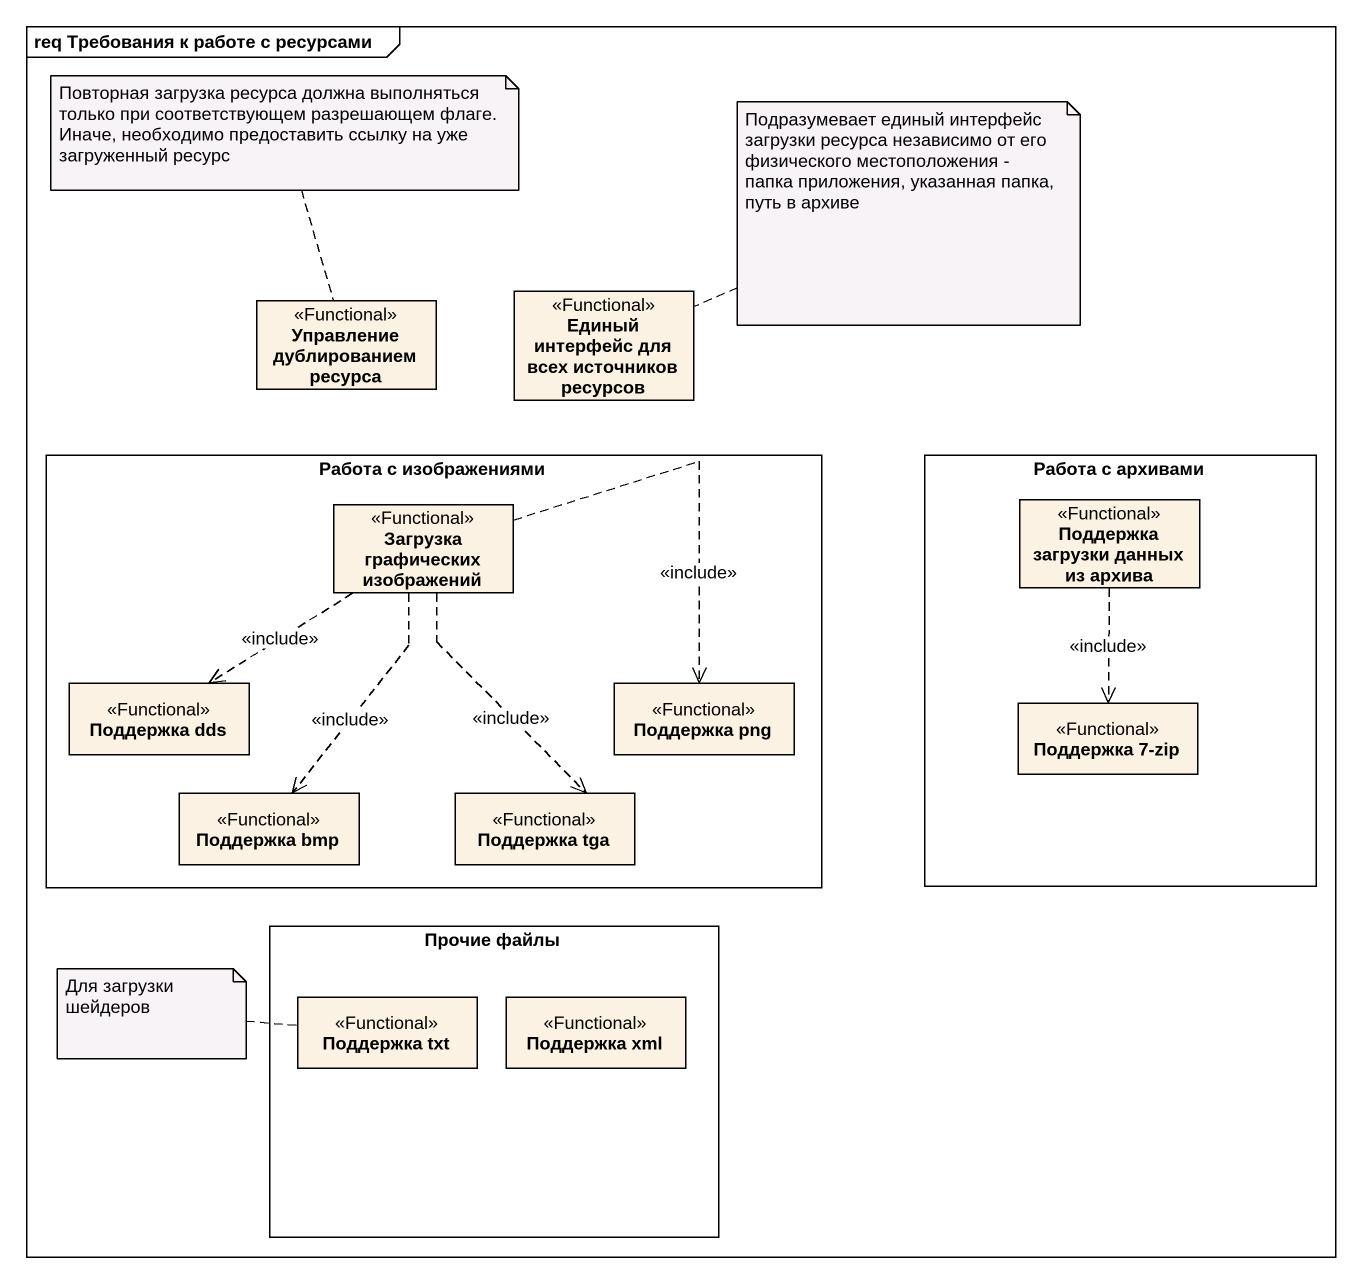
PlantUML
@startuml
mainframe req Требования к работе с ресурсами
hide circle
hide empty members
class "Управление дублированием ресурса" as Управление_дублированием <<Functional>>
class "Единый интерфейс для всех источников ресурсов" as Единый_интерфейс_для_всех <<Functional>>
rectangle "Работа с изображениями" as Работа_с_изображениями {
  class "Загрузка графических изображений" as Загрузка_графических <<Functional>>
  class "Поддержка dds" as Поддержка_dds <<Functional>>
  class "Поддержка png" as Поддержка_png <<Functional>>
  class "Поддержка bmp" as Поддержка_bmp <<Functional>>
  class "Поддержка tga" as Поддержка_tga <<Functional>>
}
rectangle "Работа с архивами" as Работа_с_архивами {
  class "Поддержка загрузки данных из архива" as Поддержка_загрузки_данных <<Functional>>
  class "Поддержка 7-zip" as Поддержка_7_zip <<Functional>>
}
rectangle "Прочие файлы" as Прочие_файлы {
  class "Поддержка txt" as Поддержка_txt <<Functional>>
  class "Поддержка xml" as Поддержка_xml <<Functional>>
}
Загрузка_графических ..> Поддержка_dds : <<include>>
Загрузка_графических ..> Поддержка_png : <<include>>
Загрузка_графических ..> Поддержка_bmp : <<include>>
Загрузка_графических ..> Поддержка_tga : <<include>>
Поддержка_загрузки_данных ..> Поддержка_7_zip : <<include>>
note top of Управление_дублированием : Повторная загрузка ресурса должна выполняться только при соответствующем разрешающем флаге. Иначе, необходимо предоставить ссылку на уже загруженный ресурс
note right of Единый_интерфейс_для_всех : Подразумевает единый интерфейс загрузки ресурса независимо от его физического местоположения - папка приложения, указанная папка, путь в архиве
note left of Поддержка_txt : Для загрузки шейдеров
@enduml
